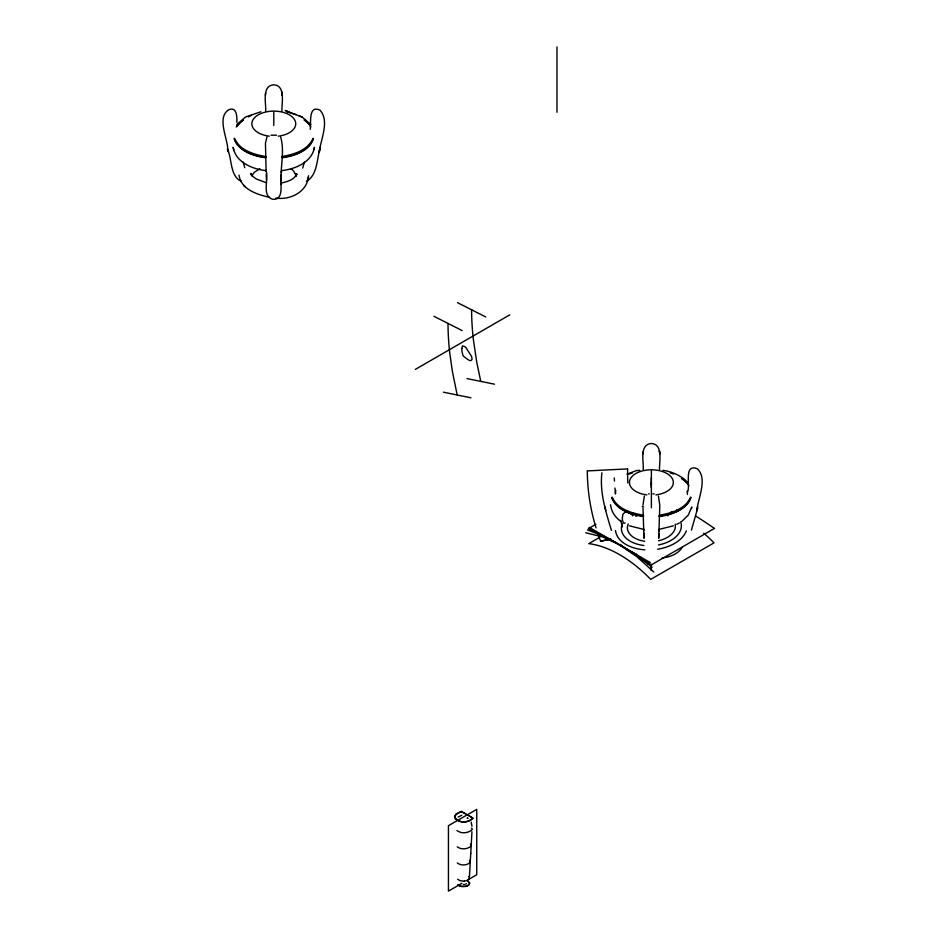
<?xml version="1.0" encoding="UTF-8"?>
<svg xmlns="http://www.w3.org/2000/svg" width="938" height="938" viewBox="0 0 938 938"><rect width="100%" height="100%" fill="white"/><g stroke="black" fill="none" stroke-linecap="round" stroke-linejoin="round"><path stroke-width="1.41" d="M273.79 125.493L273.79 112.419M651.382 507.833L651.382 482.753M651.335 570.456L651.335 564.324M651.335 570.034L651.335 564.629M281.482 170.646L281.388 172.451L281.435 171.783M659.074 529.325L659.051 529.724M642.952 505.254L644.347 496.073M281.928 110.907C281.529 103.403 286.043 85.241 273.533 84.819C261.468 85.968 266.263 103.403 265.665 110.907M659.52 469.586C659.109 462.082 663.635 443.92 651.124 443.498C639.059 444.647 643.855 462.082 643.257 469.586M281.119 179.709L281.294 174.878L280.931 184.411L281.119 179.709C280.497 185.771 283.452 200.04 273.122 199.337C261.081 196.628 269.054 178.853 266.075 170.622M658.699 538.389L658.886 533.558M281.142 179.052C280.614 165.205 284.66 150.526 280.673 137.1M658.722 537.732L659.813 505.254L658.417 496.073M469.469 876.385L470.735 853.263M471.943 831.748L470.759 853.557M658.98 531.143L659.015 530.474M310.232 129.292C311.287 123.593 307.992 104.739 319.846 110.063C329.953 120.685 320.773 139.574 319.119 152.144M604.987 506.485L605.831 510.553M687.366 492.227C690.896 487.021 683.204 463.665 696.887 468.519C708.272 477.735 697.872 499.004 696.7 510.823M265.712 92.71L265.431 95.219M643.292 451.389L643.011 453.898M455.153 816.259L455.071 817.08A6.472 3.74 0 0 0 455.716 818.581L457.263 819.847A17.763 10.248 0 0 0 458.553 820.598L460.757 821.489A6.472 3.74 0 0 0 463.372 821.864L464.779 821.817A9.192 5.311 0 0 0 468.977 820.762L469.657 820.445A14.68 8.477 0 0 0 471.157 819.542L472.26 818.44A1.618 0.938 0 0 0 472.201 817.936L468.871 815.708M275.936 198.106C290.475 200.286 307.523 191.774 308.567 175.734M313.878 149.81L314.453 147.266C311.955 162.297 295.247 169.075 281.763 170.61M319.706 151.124L320.081 149.494M681.785 521.434L688.222 515.185L691.775 507.153M697.321 509.674L697.731 506.168M691.47 508.49L691.74 507.294M697.696 508.079L691.423 530.122M308.274 177.141L307.582 179.826L307.899 178.595M296.361 175.3L296.842 173.776C294.45 179.475 288.728 181.28 281.775 182.945M601.903 472.775C599.546 492.227 605.831 511.902 611.424 530.369M304.404 162.098L302.681 168.066M251.747 175.957L254.245 172.346L259.873 168.758M313.069 139.07C308.215 151.264 293.676 156.142 281.599 157.232M690.661 497.75C685.795 509.944 671.268 514.821 659.191 515.923M313.069 138.414C307.687 150.549 293.594 154.5 281.599 156.576M690.661 497.093C685.268 509.228 671.186 513.18 659.191 515.255M266.92 137.1L265.442 143.151L266.099 171.033M682.747 546.537C678.631 553.819 670.131 557.219 662.158 557.934M236.798 126.267L242.836 120.029M236.798 124.52L245.475 117.016L260.928 111.751M458.096 817.092L461.836 815.239M415.393 369.349L509.791 314.851M595.923 524.283L588.337 528.669A435.865 251.654 60 0 1 619.76 544.943L636.796 556.644L653.833 572.051M599.663 537.357L588.794 543.641A120.005 69.283 60 0 1 650.726 579.391L713.97 542.879A120.005 69.283 60 0 0 703.735 533.183M714.428 528.434L651.183 564.946A435.865 251.654 60 0 0 619.76 544.943L602.724 536.97L585.687 532.714M461.977 883.279L448.434 891.1L448.434 825.698L476.75 809.353L476.75 874.755L468.132 879.727M676.744 524.33L679.382 522.947M466.432 883.69L465.541 884.1M248.382 116.828L251.536 115.339M627.03 474.171L636.058 470.688L639.751 470.313M625.177 522.947L624.157 523.216A2.861 1.653 -60 0 1 623.383 522.947L622.48 520.191A23.731 13.707 -60 0 1 622.328 518.034L622.926 514.118L624.919 512.371A25.15 14.527 -60 0 1 625.4 512.101L625.916 511.855A2.333 1.348 -60 0 1 626.35 511.773L631.907 514.059A3.377 1.946 -60 0 1 632.235 514.61L632.4 515.443M673.425 525.819L659.355 529.302M629.128 474.018L632.493 472.987M600.941 541.367L610.661 538.787M306.374 181.233C317.572 175.664 316.95 158.112 320.151 147.489M464.509 884.405L463.372 884.534M587.434 470.911L627.405 468.918M270.988 135.201L276.593 135.201M648.568 493.88L649.272 493.869M652.836 493.869L654.185 493.88M286.653 111.751L296.045 114.671M663.014 470.313C672.511 471.744 681.903 475.859 688.375 483.199M265.982 157.232C253.917 156.142 239.378 151.253 234.512 139.07M643.574 515.923C631.497 514.821 616.97 509.944 612.104 497.75M265.829 170.61C252.345 169.075 235.637 162.297 233.14 147.266L233.703 149.81M643.409 529.302L629.339 525.819M241.383 181.292C229.822 176.567 232.155 158.475 227.395 148.919M265.982 156.576C253.987 154.5 239.905 150.549 234.512 138.414M643.574 515.255C631.579 513.18 617.497 509.228 612.104 497.093M269.523 197.297C257.387 194.658 241.066 189.523 239.026 175.16M467.018 378.589L494.502 384.193M443.451 392.19L470.935 397.794M265.817 182.523L256.238 178.959L252.979 176.567L250.751 173.46L251.232 175.019M670.26 472.987L673.636 474.018M587.458 530.017L591.491 531.471A232.495 134.228 60 0 1 619.76 544.943A232.495 134.228 60 0 1 648.029 564.125M635.589 553.889L636.562 554.252M289.127 112.009L285.211 110.508L302.118 117.016L310.795 124.52M299.199 115.89L302.118 117.016M634.627 553.514L626.185 549.269L620.428 544.462M457.486 302.646L485.755 316.962M433.884 316.27L462.153 330.586M589.216 527.308L650.304 562.577M465.74 813.891L461.883 811.968A1.618 0.938 0 0 0 461.004 811.945L459.104 812.578A14.949 8.63 0 0 0 457.826 813.258L456.97 813.832A9.192 5.311 0 0 0 455.141 816.259M458.494 885.296L460.382 886.387L466.538 886.363L468.965 884.956L469.844 883.115L468.261 881.462M467.218 818.03L467.992 818.487L467.464 818.171M456.97 830.552L457.263 830.751A17.763 10.248 0 0 0 458.553 831.502L460.757 832.393A6.472 3.74 0 0 0 463.372 832.768L464.779 832.721A9.192 5.311 0 0 0 468.977 831.666L469.657 831.349A14.68 8.477 0 0 0 471.157 830.435L472.26 829.333A1.618 0.938 0 0 0 472.201 828.829L471.392 828.102M457.252 846.838L457.533 847.014A15.442 8.923 0 0 0 458.705 847.694L460.37 848.398A7.363 4.256 0 0 0 468.66 847.659A10.13 5.851 0 0 0 470.173 846.815L471.251 845.466A2.251 1.301 0 0 0 471.146 844.915L470.395 844.188M304.756 120.029L309.118 123.793M682.336 478.708L686.698 482.472M457.31 862.948L457.791 863.277A13.214 7.633 0 0 0 458.858 863.898L460.054 864.426A6.871 3.963 0 0 0 469.387 862.983L470.243 861.788A3.213 1.853 0 0 0 470.173 861.201L469.41 860.275M290.768 168.676C293.535 169.497 296.267 176.051 295.282 173.718M457.627 879.246L457.838 879.398A10.787 6.226 0 0 0 458.999 880.09L459.796 880.454A6.472 3.74 0 0 0 464.31 881.052M457.627 884.698L457.838 884.851A10.787 6.226 0 0 0 458.999 885.542L459.796 885.906A6.472 3.74 0 0 0 464.31 886.504A5.816 3.353 0 0 0 468.754 884.64L469.152 884.018A4.584 2.65 0 0 0 469.129 882.74L468.425 881.802A13.425 7.75 0 0 0 467.663 881.192M620.979 521.434C615.363 517.647 611.201 511.55 610.556 504.726M648.029 564.113L652.062 567.314M468.59 876.526L469.129 877.288A4.584 2.65 0 0 1 469.152 878.566L468.766 879.199A5.816 3.353 0 0 1 464.31 881.075M309.223 124.449L310.736 126.806M228.239 151.874L227.442 149.212M471.169 822.098L471.99 826.214M244.783 167.703L243.177 162.157M622.504 526.804L620.651 520.391M295.611 174.62L295.986 176.485M457.193 394.992L452.351 371.249L449.771 353.157A253.752 146.738 59.9 0 1 448.012 323.422M605.033 507.892L605.209 508.701M480.76 381.391L476.762 362.291L473.373 339.544A253.752 146.258 60.1 0 1 471.603 309.798M227.805 150.842C228.415 139.68 215.892 117.121 229.06 109.605C237.126 106.557 236.986 117.391 236.845 122.339M614.941 488.03L615.562 493.705M614.261 477.899L614.437 481.03M643.996 537.72L643.667 529.302M643.667 528.985L643.714 530.451M266.122 171.666L266.075 170.306M643.691 529.712L642.999 508.232M643.808 532.878L644.019 538.377M266.228 174.198L266.439 179.686M651.382 471.099L651.382 484.665M556.984 46.9L556.984 112.302M690.884 497.562A40.064 23.133 0 0 1 659.168 516.486M643.55 516.486A40.064 23.133 0 0 1 611.822 497.562M681.492 478.556A40.064 23.133 0 0 1 688.902 485.72M687.12 491.078A36.043 20.812 0 0 1 687.402 494.478M615.34 493.798A36.043 20.812 0 0 1 615.82 490.41M643.656 506.93A24.025 13.871 0 0 1 642.19 506.614M632.787 515.853A263.766 215.353 0 0 1 632.247 513.625M627.85 482.929A263.766 215.353 0 0 1 627.639 468.918M600.578 541.038A292.164 238.932 -0.6 0 1 598.198 534.472M596.052 527.895A292.164 238.932 -0.6 0 1 587.305 470.923M651.335 477.805A292.164 1.208 -89.7 0 1 651.253 487.502M600.953 540.956A234.348 191.352 -0.1 0 1 610.661 539.385M695.773 516.111A435.724 251.572 60 0 1 714.428 528.422M675.149 524.131A24.025 14.656 -3 0 1 658.535 540.734M644.676 541.273A24.025 14.656 -3 0 1 628.19 523.955M635.835 516.299A24.025 14.656 -3 0 1 637.043 515.666M666.062 514.868A24.025 14.656 -3 0 1 667.926 515.794M686.346 530.826A36.019 22.535 -4.6 0 1 657.597 549.246M644.875 549.82A36.019 22.535 -4.6 0 1 615.516 530.521M626.209 512.406A36.019 22.535 -4.6 0 1 627.862 511.362M676.661 510.014A36.019 22.535 -4.6 0 1 678.362 511.069M680.613 521.763A30.016 18.596 -3.9 0 1 658.488 544.931M643.878 545.482A30.016 18.596 -3.9 0 1 622.257 523.955M631.133 514.247A30.016 18.596 -3.9 0 1 633.338 513.027M671.538 512.488A30.016 18.596 -3.9 0 1 673.027 513.332M633.361 514.563A34.636 23.344 -10.2 0 1 635.401 513.567M671.245 511.738A34.636 23.344 -10.2 0 1 672.288 512.171M269.3 136.186A21.949 12.675 0 0 1 255.593 116.711A21.949 12.675 0 0 1 291.999 116.711A21.949 12.675 0 0 1 278.293 136.186M313.433 138.402A40.053 23.122 0 0 1 282.303 157.713M265.278 157.713A40.053 23.122 0 0 1 234.148 138.402M236.27 127.04A40.053 23.122 0 0 1 243.528 119.97M304.064 119.97A40.053 23.122 0 0 1 308.942 124.039M646.88 494.877A21.949 12.675 0 0 1 633.173 475.39A21.949 12.675 0 0 1 669.591 475.39A21.949 12.675 0 0 1 655.885 494.877M461.859 348.42L461.859 349.135A23.731 13.707 60 0 0 462 351.469L462.915 355.268A2.861 1.653 60 0 0 463.689 356.428C465.705 357.448 470.735 363.088 471.931 359.641A9.955 5.745 60 0 0 471.943 358.539L471.767 357.144A3.377 1.946 60 0 0 471.439 356.229L465.869 347.517A2.333 1.348 60 0 0 465.436 347.095L464.931 346.743A25.15 14.527 60 0 0 464.439 346.462L462.446 345.911L461.859 348.42M296.56 174.632L296.045 175.582L296.56 174.632M456.032 814.231L454.578 816.576L455.247 818.733C460.417 823.587 468.226 822.743 473.244 818.229L461.367 811.37L456.032 814.231M244.912 186.521L243.88 185.536L244.912 186.521M659.754 453.898L659.414 450.885L659.754 453.898M282.162 95.207L281.822 92.194L282.162 95.207"/></g></svg>
